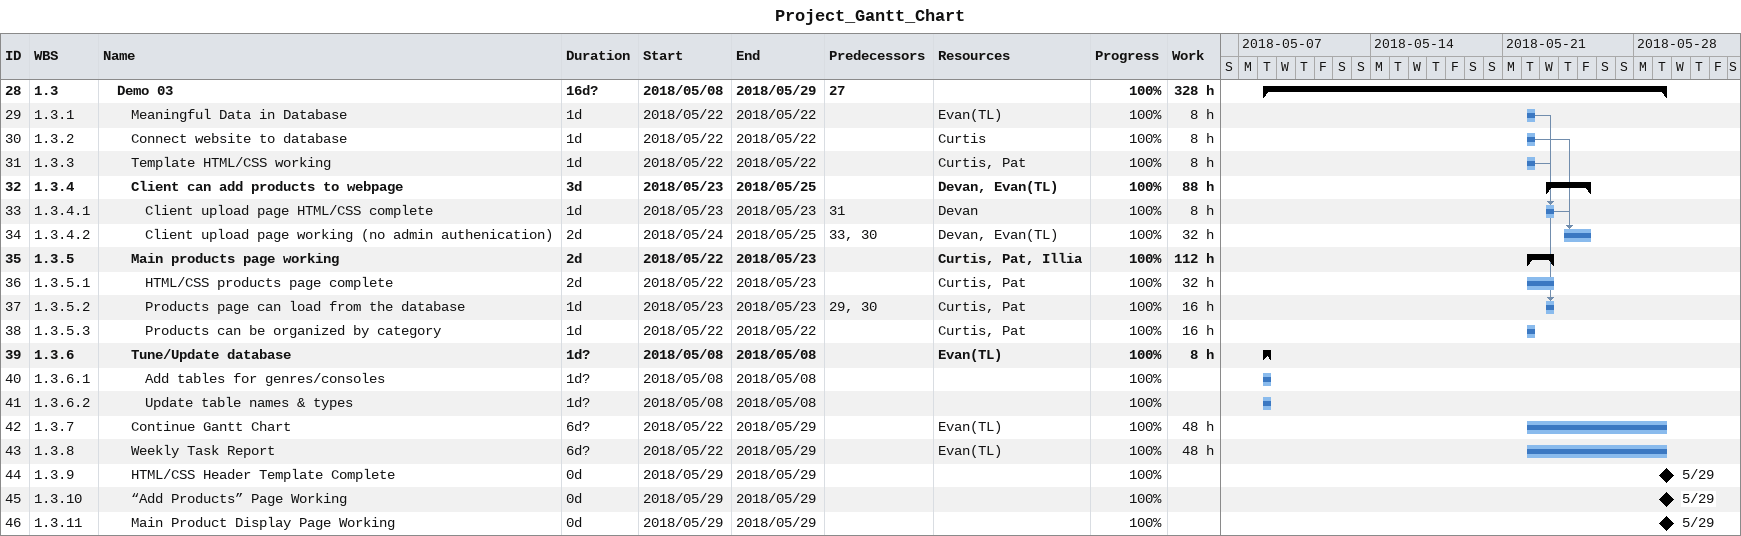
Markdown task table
Project_Gantt_Chart

| ID | WBS | Task | Duration | Start | Finish | Predecessors | Resources | % complete | Work (h) |
|---|---|---|---|---|---|---|---|---|---|
| 28 | 1.3 | **Demo 03** | 16d? | 2018-05-08 | 2018-05-29 | 27 |  | 100 | 328 |
| 29 | 1.3.1 | Meaningful Data in Database | 1d | 2018-05-22 | 2018-05-22 |  | Evan(TL) | 100 | 8 |
| 30 | 1.3.2 | Connect website to database | 1d | 2018-05-22 | 2018-05-22 |  | Curtis | 100 | 8 |
| 31 | 1.3.3 | Template HTML/CSS working | 1d | 2018-05-22 | 2018-05-22 |  | Curtis, Pat | 100 | 8 |
| 32 | 1.3.4 | **Client can add products to webpage** | 3d | 2018-05-23 | 2018-05-25 |  | Devan, Evan(TL) | 100 | 88 |
| 33 | 1.3.4.1 | Client upload page HTML/CSS complete | 1d | 2018-05-23 | 2018-05-23 | 31 | Devan | 100 | 8 |
| 34 | 1.3.4.2 | Client upload page working (no admin authenication) | 2d | 2018-05-24 | 2018-05-25 | 33, 30 | Devan, Evan(TL) | 100 | 32 |
| 35 | 1.3.5 | **Main products page working** | 2d | 2018-05-22 | 2018-05-23 |  | Curtis, Pat, Illia | 100 | 112 |
| 36 | 1.3.5.1 | HTML/CSS products page complete | 2d | 2018-05-22 | 2018-05-23 |  | Curtis, Pat | 100 | 32 |
| 37 | 1.3.5.2 | Products page can load from the database | 1d | 2018-05-23 | 2018-05-23 | 29, 30 | Curtis, Pat | 100 | 16 |
| 38 | 1.3.5.3 | Products can be organized by category | 1d | 2018-05-22 | 2018-05-22 |  | Curtis, Pat | 100 | 16 |
| 39 | 1.3.6 | **Tune/Update database** | 1d? | 2018-05-08 | 2018-05-08 |  | Evan(TL) | 100 | 8 |
| 40 | 1.3.6.1 | Add tables for genres/consoles | 1d? | 2018-05-08 | 2018-05-08 |  |  | 100 |  |
| 41 | 1.3.6.2 | Update table names & types | 1d? | 2018-05-08 | 2018-05-08 |  |  | 100 |  |
| 42 | 1.3.7 | Continue Gantt Chart | 6d? | 2018-05-22 | 2018-05-29 |  | Evan(TL) | 100 | 48 |
| 43 | 1.3.8 | Weekly Task Report | 6d? | 2018-05-22 | 2018-05-29 |  | Evan(TL) | 100 | 48 |
| 44 | 1.3.9 | HTML/CSS Header Template Complete | 0d | 2018-05-29 | 2018-05-29 |  |  | 100 |  |
| 45 | 1.3.10 | “Add Products” Page Working | 0d | 2018-05-29 | 2018-05-29 |  |  | 100 |  |
| 46 | 1.3.11 | Main Product Display Page Working | 0d | 2018-05-29 | 2018-05-29 |  |  | 100 |  |
